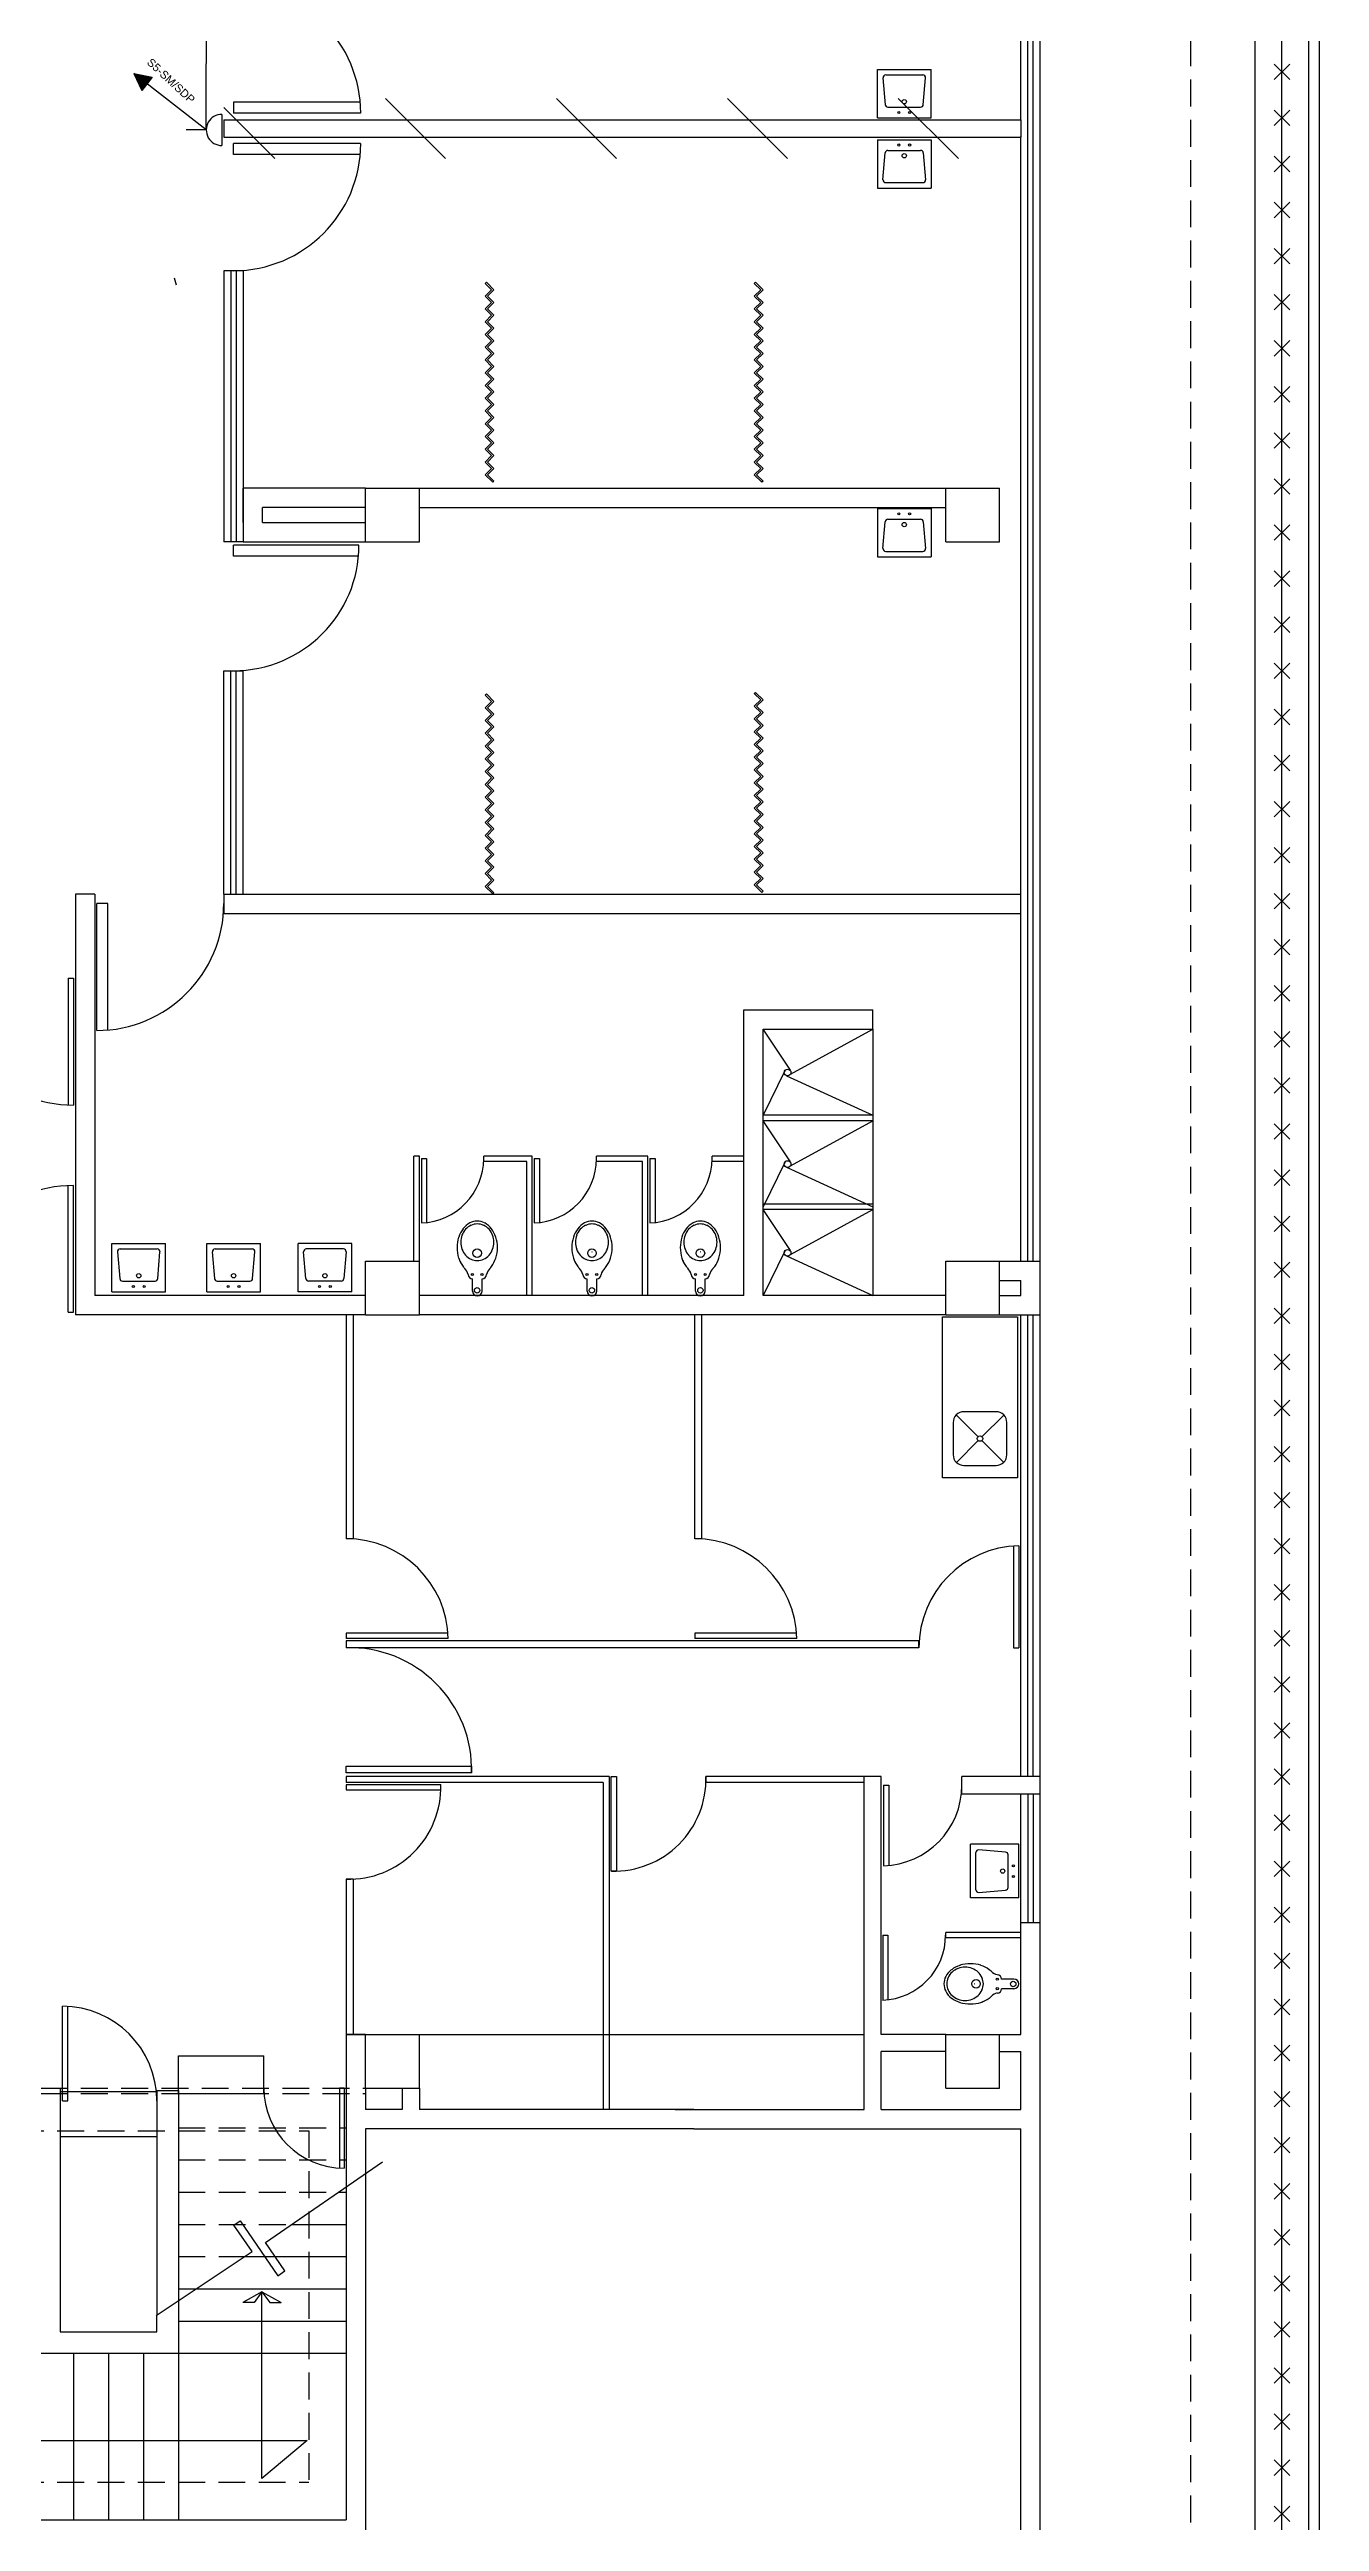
# Model space of a CAD drawing. Extents: x 0 to 130, y 0 to 88.
# Drawn here: x 89.37 to 101.2, y 12.21 to 35.23 of the extents above; entities that cross this region are included whole.
import ezdxf

# ---------------------------------------------------------------- set-up
doc = ezdxf.new("R2010")
doc.units = 0
doc.header["$MEASUREMENT"] = 0
doc.linetypes.add('HIDDEN', pattern=[0.375, 0.25, -0.125])
doc.layers.get('0').update_dxf_attribs({"color": 2, "linetype": 'CONTINUOUS'})
for name, color, linetype in [('AHURADO', 15, 'CONTINUOUS'), ('COL', 6, 'CONTINUOUS'), ('DOOR', 2, 'CONTINUOUS'), ('DOORS', 7, 'CONTINUOUS'), ('MUEBLES', 1, 'CONTINUOUS'), ('PROY', 1, 'HIDDEN'), ('PUER', 2, 'CONTINUOUS'), ('PUERTAS', 2, 'CONTINUOUS'), ('SANITARIOS', 1, 'CONTINUOUS'), ('sockets', 2, 'CONTINUOUS'), ('VOLADO', 15, 'HIDDEN'), ('WALLS', 5, 'CONTINUOUS'), ('wiring design', 2, 'CONTINUOUS')]:
    doc.layers.add(name, color=color, linetype=linetype)
doc.styles.add('CITB', font='arial.ttf')

msp = doc.modelspace()

# ---------------------------------------------------------------- hatches: boundary and pattern name
at = {"layer": 'wiring design'}
h = msp.add_hatch(color=2, dxfattribs=at)
h.dxf.hatch_style = 1
h.paths.add_polyline_path([(90.282, 34.913), (90.329, 34.974), (90.157, 35.01)])
h.paths.add_polyline_path([(90.282, 34.913), (90.157, 35.01), (90.234, 34.852)])

# ---------------------------------------------------------------- linework, layer by layer
at = {"color": 253}
for p, q in [((92.062, 15.278), (92.136, 15.278)), ((91.626, 14.978), (92.136, 14.978)), ((91.19, 14.678), (92.136, 14.678)), ((90.754, 14.378), (92.136, 14.378)), ((91.351, 14.35), (91.172, 14.251)), ((91.351, 14.35), (91.277, 14.251)), ((91.351, 14.35), (91.529, 14.251)), ((91.351, 12.613), (91.351, 14.35)), ((91.351, 14.35), (91.424, 14.251)), ((90.573, 14.078), (92.136, 14.078)), ((91.277, 14.251), (91.172, 14.251)), ((91.424, 14.251), (91.529, 14.251)), ((89.598, 13.778), (89.598, 12.228)), ((89.598, 13.778), (89.598, 12.228)), ((89.923, 13.778), (89.923, 12.228)), ((89.923, 13.778), (89.923, 12.228)), ((90.248, 13.778), (90.248, 12.228)), ((90.248, 13.778), (90.248, 12.228)), ((90.573, 13.778), (92.136, 13.778)), ((90.573, 13.778), (90.573, 12.228)), ((90.573, 13.778), (90.573, 12.228)), ((87.745, 12.964), (91.772, 12.964)), ((91.772, 12.964), (91.351, 12.613))]:
    msp.add_line(p, q, dxfattribs=at)
at = {"layer": 'AHURADO', "color": 253}
for p, q in [((93.061, 34.218), (92.501, 34.778)), ((94.652, 34.218), (94.092, 34.778)), ((96.243, 34.218), (95.683, 34.778)), ((97.834, 34.218), (97.274, 34.778)), ((91.47, 34.218), (90.996, 34.693))]:
    msp.add_line(p, q, dxfattribs=at)
at = {"layer": 'COL', "color": 253}
for p, q in [((92.316, 31.148), (92.816, 31.148)), ((92.316, 30.648), (92.316, 31.148)), ((92.816, 30.648), (92.816, 31.148)), ((97.716, 31.148), (98.216, 31.148)), ((97.716, 30.648), (97.716, 31.148)), ((98.216, 30.648), (98.216, 31.148)), ((92.316, 30.648), (92.816, 30.648)), ((97.716, 30.648), (98.216, 30.648)), ((92.316, 23.948), (92.816, 23.948)), ((92.316, 23.448), (92.316, 23.948)), ((92.816, 23.448), (92.816, 23.948)), ((97.716, 23.448), (97.716, 23.948)), ((97.716, 23.948), (98.216, 23.948)), ((98.216, 23.448), (98.216, 23.948)), ((92.316, 23.448), (92.816, 23.448)), ((97.716, 23.448), (98.216, 23.448)), ((92.316, 16.748), (92.816, 16.748)), ((92.316, 16.248), (92.316, 16.748)), ((92.816, 16.248), (92.816, 16.748)), ((97.716, 16.748), (98.216, 16.748)), ((97.716, 16.248), (97.716, 16.748)), ((98.216, 16.248), (98.216, 16.748)), ((92.316, 16.248), (92.816, 16.248)), ((97.716, 16.248), (98.216, 16.248))]:
    msp.add_line(p, q, dxfattribs=at)
at = {"layer": 'DOOR', "color": 253}
for p, q in [((101.196, 6.874), (101.196, 80.527)), ((98.481, 23.948), (98.481, 69.648)), ((98.531, 23.948), (98.531, 69.648)), ((98.596, 23.948), (98.596, 69.648)), ((98.416, 34.573), (98.416, 41.623)), ((98.416, 23.948), (98.416, 34.423)), ((90.996, 33.173), (90.996, 30.648)), ((91.176, 33.173), (90.996, 33.173)), ((91.061, 33.173), (91.061, 30.648)), ((91.111, 33.173), (91.111, 30.648)), ((91.176, 33.173), (91.176, 30.648)), ((93.429, 33.055), (93.44, 33.065)), ((93.488, 32.995), (93.429, 33.055)), ((93.488, 32.995), (93.429, 32.936)), ((93.488, 32.876), (93.429, 32.936)), ((93.51, 32.995), (93.44, 33.065)), ((93.51, 32.995), (93.45, 32.936)), ((93.51, 32.876), (93.45, 32.936)), ((95.934, 33.055), (95.945, 33.065)), ((95.994, 32.995), (95.934, 33.055)), ((95.994, 32.995), (95.934, 32.936)), ((95.994, 32.876), (95.934, 32.936)), ((96.015, 32.995), (95.945, 33.065)), ((96.015, 32.995), (95.956, 32.936)), ((96.015, 32.876), (95.956, 32.936)), ((93.488, 32.876), (93.429, 32.817)), ((93.488, 32.758), (93.429, 32.817)), ((93.488, 32.758), (93.429, 32.698)), ((93.488, 32.639), (93.429, 32.698)), ((93.51, 32.876), (93.45, 32.817)), ((93.51, 32.758), (93.45, 32.817)), ((93.51, 32.758), (93.45, 32.698)), ((93.51, 32.639), (93.45, 32.698)), ((95.994, 32.876), (95.934, 32.817)), ((95.994, 32.758), (95.934, 32.817)), ((95.994, 32.758), (95.934, 32.698)), ((95.994, 32.639), (95.934, 32.698)), ((96.015, 32.876), (95.956, 32.817)), ((96.015, 32.758), (95.956, 32.817)), ((96.015, 32.758), (95.956, 32.698)), ((96.015, 32.639), (95.956, 32.698)), ((93.488, 32.639), (93.429, 32.579)), ((93.488, 32.52), (93.429, 32.579)), ((93.488, 32.52), (93.429, 32.461)), ((93.51, 32.639), (93.45, 32.579)), ((93.51, 32.52), (93.45, 32.579)), ((93.51, 32.52), (93.45, 32.461)), ((95.994, 32.639), (95.934, 32.579)), ((95.994, 32.52), (95.934, 32.579)), ((95.994, 32.52), (95.934, 32.461)), ((96.015, 32.639), (95.956, 32.579)), ((96.015, 32.52), (95.956, 32.579)), ((96.015, 32.52), (95.956, 32.461)), ((93.488, 32.401), (93.429, 32.461)), ((93.488, 32.401), (93.429, 32.342)), ((93.488, 32.282), (93.429, 32.342)), ((93.488, 32.282), (93.429, 32.223)), ((93.51, 32.401), (93.45, 32.461)), ((93.51, 32.401), (93.45, 32.342)), ((93.51, 32.282), (93.45, 32.342)), ((93.51, 32.282), (93.45, 32.223)), ((95.994, 32.401), (95.934, 32.461)), ((95.994, 32.401), (95.934, 32.342)), ((95.994, 32.282), (95.934, 32.342)), ((95.994, 32.282), (95.934, 32.223)), ((96.015, 32.401), (95.956, 32.461)), ((96.015, 32.401), (95.956, 32.342)), ((96.015, 32.282), (95.956, 32.342)), ((96.015, 32.282), (95.956, 32.223)), ((93.488, 32.164), (93.429, 32.223)), ((93.488, 32.164), (93.429, 32.104)), ((93.488, 32.045), (93.429, 32.104)), ((93.488, 32.045), (93.429, 31.985)), ((93.51, 32.164), (93.45, 32.223)), ((93.51, 32.164), (93.45, 32.104)), ((93.51, 32.045), (93.45, 32.104)), ((93.51, 32.045), (93.45, 31.985)), ((95.994, 32.164), (95.934, 32.223)), ((95.994, 32.164), (95.934, 32.104)), ((95.994, 32.045), (95.934, 32.104)), ((95.994, 32.045), (95.934, 31.985)), ((96.015, 32.164), (95.956, 32.223)), ((96.015, 32.164), (95.956, 32.104)), ((96.015, 32.045), (95.956, 32.104)), ((96.015, 32.045), (95.956, 31.985)), ((93.488, 31.926), (93.429, 31.985)), ((93.488, 31.926), (93.429, 31.867)), ((93.488, 31.807), (93.429, 31.867)), ((93.488, 31.807), (93.429, 31.748)), ((93.51, 31.926), (93.45, 31.985)), ((93.51, 31.926), (93.45, 31.867)), ((93.51, 31.807), (93.45, 31.867)), ((93.51, 31.807), (93.45, 31.748)), ((95.994, 31.926), (95.934, 31.985)), ((95.994, 31.926), (95.934, 31.867)), ((95.994, 31.807), (95.934, 31.867)), ((95.994, 31.807), (95.934, 31.748)), ((96.015, 31.926), (95.956, 31.985)), ((96.015, 31.926), (95.956, 31.867)), ((96.015, 31.807), (95.956, 31.867)), ((96.015, 31.807), (95.956, 31.748)), ((93.488, 31.688), (93.429, 31.748)), ((93.488, 31.688), (93.429, 31.629)), ((93.488, 31.57), (93.429, 31.629)), ((93.488, 31.57), (93.429, 31.51)), ((93.51, 31.688), (93.45, 31.748)), ((93.51, 31.688), (93.45, 31.629)), ((93.51, 31.57), (93.45, 31.629)), ((93.51, 31.57), (93.45, 31.51)), ((95.994, 31.688), (95.934, 31.748)), ((95.994, 31.688), (95.934, 31.629)), ((95.994, 31.57), (95.934, 31.629)), ((95.994, 31.57), (95.934, 31.51)), ((96.015, 31.688), (95.956, 31.748)), ((96.015, 31.688), (95.956, 31.629)), ((96.015, 31.57), (95.956, 31.629)), ((96.015, 31.57), (95.956, 31.51)), ((93.488, 31.451), (93.429, 31.51)), ((93.488, 31.451), (93.429, 31.391)), ((93.488, 31.332), (93.429, 31.391)), ((93.488, 31.332), (93.429, 31.273)), ((93.51, 31.451), (93.45, 31.51)), ((93.51, 31.451), (93.45, 31.391)), ((93.51, 31.332), (93.45, 31.391)), ((93.51, 31.332), (93.45, 31.273)), ((95.994, 31.451), (95.934, 31.51)), ((95.994, 31.451), (95.934, 31.391)), ((95.994, 31.332), (95.934, 31.391)), ((95.994, 31.332), (95.934, 31.273)), ((96.015, 31.451), (95.956, 31.51)), ((96.015, 31.451), (95.956, 31.391)), ((96.015, 31.332), (95.956, 31.391)), ((96.015, 31.332), (95.956, 31.273)), ((93.499, 31.203), (93.429, 31.273)), ((93.51, 31.213), (93.45, 31.273)), ((93.51, 31.213), (93.499, 31.203)), ((96.004, 31.203), (95.934, 31.273)), ((96.015, 31.213), (95.956, 31.273)), ((96.015, 31.213), (96.004, 31.203)), ((91.176, 30.648), (90.996, 30.648)), ((90.996, 29.448), (91.176, 29.448)), ((90.996, 27.368), (90.996, 29.448)), ((91.061, 27.368), (91.061, 29.448)), ((91.111, 27.368), (91.111, 29.448)), ((91.176, 27.368), (91.176, 29.448)), ((95.934, 29.235), (95.945, 29.246)), ((96.015, 29.176), (95.945, 29.246)), ((93.429, 29.221), (93.44, 29.232)), ((93.488, 29.162), (93.429, 29.221)), ((93.488, 29.162), (93.429, 29.102)), ((93.488, 29.043), (93.429, 29.102)), ((93.488, 29.043), (93.429, 28.983)), ((93.51, 29.162), (93.44, 29.232)), ((93.51, 29.162), (93.45, 29.102)), ((93.51, 29.043), (93.45, 29.102)), ((93.51, 29.043), (93.45, 28.983)), ((95.994, 29.176), (95.934, 29.235)), ((95.994, 29.176), (95.934, 29.117)), ((95.994, 29.057), (95.934, 29.117)), ((95.994, 29.057), (95.934, 28.998)), ((96.015, 29.176), (95.956, 29.117)), ((96.015, 29.057), (95.956, 29.117)), ((96.015, 29.057), (95.956, 28.998)), ((93.488, 28.924), (93.429, 28.983)), ((93.488, 28.924), (93.429, 28.865)), ((93.488, 28.805), (93.429, 28.865)), ((93.488, 28.805), (93.429, 28.746)), ((93.51, 28.924), (93.45, 28.983)), ((93.51, 28.924), (93.45, 28.865)), ((93.51, 28.805), (93.45, 28.865)), ((93.51, 28.805), (93.45, 28.746)), ((95.994, 28.938), (95.934, 28.998)), ((95.994, 28.938), (95.934, 28.879)), ((95.994, 28.82), (95.934, 28.879)), ((95.994, 28.82), (95.934, 28.76)), ((96.015, 28.938), (95.956, 28.998)), ((96.015, 28.938), (95.956, 28.879)), ((96.015, 28.82), (95.956, 28.879)), ((96.015, 28.82), (95.956, 28.76)), ((93.488, 28.686), (93.429, 28.746)), ((93.488, 28.686), (93.429, 28.627)), ((93.488, 28.568), (93.429, 28.627)), ((93.488, 28.568), (93.429, 28.508)), ((93.51, 28.686), (93.45, 28.746)), ((93.51, 28.686), (93.45, 28.627)), ((93.51, 28.568), (93.45, 28.627)), ((93.51, 28.568), (93.45, 28.508)), ((95.994, 28.701), (95.934, 28.76)), ((95.994, 28.701), (95.934, 28.641)), ((95.994, 28.582), (95.934, 28.641)), ((95.994, 28.582), (95.934, 28.523)), ((96.015, 28.701), (95.956, 28.76)), ((96.015, 28.701), (95.956, 28.641)), ((96.015, 28.582), (95.956, 28.641)), ((96.015, 28.582), (95.956, 28.523)), ((93.488, 28.449), (93.429, 28.508)), ((93.488, 28.449), (93.429, 28.389)), ((93.488, 28.33), (93.429, 28.389)), ((93.488, 28.33), (93.429, 28.271)), ((93.51, 28.449), (93.45, 28.508)), ((93.51, 28.449), (93.45, 28.389)), ((93.51, 28.33), (93.45, 28.389)), ((93.51, 28.33), (93.45, 28.271)), ((95.994, 28.463), (95.934, 28.523)), ((95.994, 28.463), (95.934, 28.404)), ((95.994, 28.344), (95.934, 28.404)), ((95.994, 28.344), (95.934, 28.285)), ((96.015, 28.463), (95.956, 28.523)), ((96.015, 28.463), (95.956, 28.404)), ((96.015, 28.344), (95.956, 28.404)), ((96.015, 28.344), (95.956, 28.285)), ((93.488, 28.211), (93.429, 28.271)), ((93.488, 28.211), (93.429, 28.152)), ((93.488, 28.092), (93.429, 28.152)), ((93.488, 28.092), (93.429, 28.033)), ((93.51, 28.211), (93.45, 28.271)), ((93.51, 28.211), (93.45, 28.152)), ((93.51, 28.092), (93.45, 28.152)), ((93.51, 28.092), (93.45, 28.033)), ((95.994, 28.226), (95.934, 28.285)), ((95.994, 28.226), (95.934, 28.166)), ((95.994, 28.107), (95.934, 28.166)), ((95.994, 28.107), (95.934, 28.047)), ((96.015, 28.226), (95.956, 28.285)), ((96.015, 28.226), (95.956, 28.166)), ((96.015, 28.107), (95.956, 28.166)), ((96.015, 28.107), (95.956, 28.047)), ((93.488, 27.974), (93.429, 28.033)), ((93.488, 27.974), (93.429, 27.914)), ((93.488, 27.855), (93.429, 27.914)), ((93.51, 27.974), (93.45, 28.033)), ((93.51, 27.974), (93.45, 27.914)), ((93.51, 27.855), (93.45, 27.914)), ((95.994, 27.988), (95.934, 28.047)), ((95.994, 27.988), (95.934, 27.929)), ((95.994, 27.869), (95.934, 27.929)), ((95.994, 27.869), (95.934, 27.81)), ((96.015, 27.988), (95.956, 28.047)), ((96.015, 27.988), (95.956, 27.929)), ((96.015, 27.869), (95.956, 27.929)), ((96.015, 27.869), (95.956, 27.81)), ((93.488, 27.855), (93.429, 27.795)), ((93.488, 27.736), (93.429, 27.795)), ((93.488, 27.736), (93.429, 27.677)), ((93.488, 27.617), (93.429, 27.677)), ((93.51, 27.855), (93.45, 27.795)), ((93.51, 27.736), (93.45, 27.795)), ((93.51, 27.736), (93.45, 27.677)), ((93.51, 27.617), (93.45, 27.677)), ((95.994, 27.75), (95.934, 27.81)), ((95.994, 27.75), (95.934, 27.691)), ((95.994, 27.632), (95.934, 27.691)), ((95.994, 27.632), (95.934, 27.572)), ((96.015, 27.75), (95.956, 27.81)), ((96.015, 27.75), (95.956, 27.691)), ((96.015, 27.632), (95.956, 27.691)), ((96.015, 27.632), (95.956, 27.572)), ((93.488, 27.617), (93.429, 27.558)), ((93.488, 27.498), (93.429, 27.558)), ((93.488, 27.498), (93.429, 27.439)), ((93.499, 27.369), (93.429, 27.439)), ((93.51, 27.617), (93.45, 27.558)), ((93.51, 27.498), (93.45, 27.558)), ((93.51, 27.498), (93.45, 27.439)), ((93.51, 27.38), (93.45, 27.439)), ((95.994, 27.513), (95.934, 27.572)), ((95.994, 27.513), (95.934, 27.453)), ((96.004, 27.383), (95.934, 27.453)), ((96.015, 27.513), (95.956, 27.572)), ((96.015, 27.513), (95.956, 27.453)), ((96.015, 27.394), (95.956, 27.453)), ((93.51, 27.38), (93.499, 27.369)), ((96.015, 27.394), (96.004, 27.383)), ((89.546, 26.583), (89.546, 25.405)), ((89.546, 26.583), (89.596, 26.583)), ((89.596, 26.583), (89.596, 25.403)), ((92.766, 23.948), (92.766, 24.928)), ((92.816, 24.928), (92.766, 24.928)), ((92.816, 23.948), (92.816, 24.928)), ((92.836, 24.904), (92.836, 24.305)), ((92.836, 24.904), (92.884, 24.904)), ((92.884, 24.904), (92.884, 24.309)), ((93.416, 24.878), (93.416, 24.928)), ((93.866, 24.928), (93.416, 24.928)), ((93.816, 24.878), (93.416, 24.878)), ((93.816, 23.628), (93.816, 24.878)), ((93.866, 23.628), (93.866, 24.928)), ((93.886, 24.904), (93.886, 24.305)), ((93.886, 24.904), (93.934, 24.904)), ((93.934, 24.904), (93.934, 24.309)), ((94.466, 24.878), (94.466, 24.928)), ((94.942, 24.928), (94.466, 24.928)), ((94.892, 24.878), (94.466, 24.878)), ((94.892, 23.628), (94.892, 24.878)), ((94.942, 23.628), (94.942, 24.928)), ((94.962, 24.904), (94.962, 24.305)), ((94.962, 24.904), (95.01, 24.904)), ((95.01, 24.904), (95.01, 24.309)), ((95.836, 24.928), (95.542, 24.928)), ((95.542, 24.878), (95.542, 24.928)), ((95.836, 24.878), (95.542, 24.878)), ((89.546, 23.473), (89.546, 24.652)), ((89.596, 23.473), (89.596, 24.653)), ((89.546, 23.473), (89.596, 23.473)), ((92.136, 23.448), (92.136, 21.363)), ((92.201, 23.448), (92.201, 21.363)), ((95.381, 21.363), (95.381, 23.448)), ((95.446, 21.363), (95.446, 23.448)), ((98.416, 19.148), (98.416, 23.448)), ((98.481, 19.148), (98.481, 23.448)), ((98.531, 19.148), (98.531, 23.448)), ((98.596, 19.148), (98.596, 23.448)), ((92.201, 21.363), (92.136, 21.363)), ((95.446, 21.363), (95.381, 21.363)), ((98.346, 21.296), (98.346, 20.348)), ((98.396, 21.298), (98.396, 20.348)), ((93.083, 20.483), (92.136, 20.483)), ((92.136, 20.483), (92.136, 20.433)), ((93.085, 20.433), (92.136, 20.433)), ((92.136, 20.413), (92.136, 20.348)), ((97.466, 20.413), (92.136, 20.413)), ((97.466, 20.348), (92.136, 20.348)), ((96.328, 20.483), (95.381, 20.483)), ((95.381, 20.483), (95.381, 20.433)), ((96.33, 20.433), (95.381, 20.433)), ((97.466, 20.348), (97.466, 20.413)), ((98.346, 20.348), (98.396, 20.348)), ((94.583, 19.148), (92.136, 19.148)), ((92.136, 19.148), (92.136, 19.093)), ((94.583, 19.148), (94.583, 16.048)), ((96.956, 19.148), (95.483, 19.148)), ((95.483, 19.148), (95.483, 19.093)), ((94.528, 19.093), (92.136, 19.093)), ((94.528, 19.093), (94.528, 16.048)), ((96.956, 19.093), (95.483, 19.093)), ((97.136, 19.068), (97.136, 18.319)), ((97.136, 19.068), (97.186, 19.068)), ((97.186, 19.068), (97.186, 18.322)), ((98.416, 17.788), (98.416, 18.988)), ((98.481, 18.988), (98.481, 17.788)), ((98.531, 18.988), (98.531, 17.788)), ((98.596, 17.788), (98.596, 18.988)), ((92.136, 18.193), (92.136, 16.748)), ((92.201, 18.193), (92.136, 18.193)), ((92.201, 18.193), (92.201, 16.748)), ((97.129, 17.673), (97.129, 17.068)), ((97.129, 17.673), (97.178, 17.673)), ((97.178, 17.673), (97.178, 17.071)), ((97.716, 17.648), (97.716, 17.698)), ((98.416, 17.698), (97.716, 17.698)), ((98.416, 17.648), (97.716, 17.648)), ((90.573, 16.198), (90.573, 16.548)), ((90.573, 16.548), (91.369, 16.548)), ((91.369, 16.198), (91.369, 16.548)), ((90.373, 16.212), (89.473, 16.212)), ((90.573, 16.198), (91.369, 16.198)), ((89.473, 15.798), (90.373, 15.798))]:
    msp.add_line(p, q, dxfattribs=at)
for centre, radius, start, end in [((89.596, 26.583), 1.18, 180, 270), ((92.816, 24.904), 0.599, 271.8486, 360), ((93.866, 24.904), 0.599, 271.8486, 360), ((94.942, 24.904), 0.599, 271.8486, 360), ((89.596, 23.473), 1.18, 90, 180), ((92.136, 20.413), 0.95, 1.2063, 90), ((95.381, 20.413), 0.95, 1.2063, 90), ((98.416, 20.348), 0.95, 91.2063, 180), ((97.116, 19.068), 0.75, 271.5281, 0), ((97.109, 17.673), 0.606, 271.8486, 360)]:
    msp.add_arc(centre, radius, start, end, dxfattribs=at)
at = {"layer": 'DOORS', "color": 253}
for p, q in [((100.596, 6.859), (100.596, 80.286)), ((100.846, 7.134), (100.846, 80.303)), ((101.096, 6.859), (101.096, 80.32)), ((100.773, 35.097), (100.918, 34.953)), ((100.773, 34.953), (100.918, 35.097)), ((100.773, 34.668), (100.918, 34.524)), ((100.773, 34.524), (100.918, 34.668)), ((100.773, 34.239), (100.918, 34.095)), ((100.773, 34.095), (100.918, 34.239)), ((100.773, 33.81), (100.918, 33.666)), ((100.773, 33.666), (100.918, 33.81)), ((100.773, 33.381), (100.918, 33.236)), ((100.773, 33.236), (100.918, 33.381)), ((100.773, 32.951), (100.918, 32.807)), ((100.773, 32.807), (100.918, 32.951)), ((100.773, 32.522), (100.918, 32.378)), ((100.773, 32.378), (100.918, 32.522)), ((100.773, 32.093), (100.918, 31.949)), ((100.773, 31.949), (100.918, 32.093)), ((100.773, 31.664), (100.918, 31.52)), ((100.773, 31.52), (100.918, 31.664)), ((100.773, 31.235), (100.918, 31.091)), ((100.773, 31.091), (100.918, 31.235)), ((100.773, 30.806), (100.918, 30.662)), ((100.773, 30.662), (100.918, 30.806)), ((100.773, 30.377), (100.918, 30.233)), ((100.773, 30.233), (100.918, 30.377)), ((100.773, 29.948), (100.918, 29.804)), ((100.773, 29.804), (100.918, 29.948)), ((100.773, 29.519), (100.918, 29.375)), ((100.773, 29.375), (100.918, 29.519)), ((100.773, 29.09), (100.918, 28.945)), ((100.773, 28.945), (100.918, 29.09)), ((100.773, 28.66), (100.918, 28.516)), ((100.773, 28.516), (100.918, 28.66)), ((100.773, 28.231), (100.918, 28.087)), ((100.773, 28.087), (100.918, 28.231)), ((100.773, 27.802), (100.918, 27.658)), ((100.773, 27.658), (100.918, 27.802)), ((100.773, 27.373), (100.918, 27.229)), ((100.773, 27.229), (100.918, 27.373)), ((100.773, 26.944), (100.918, 26.8)), ((100.773, 26.8), (100.918, 26.944)), ((100.773, 26.515), (100.918, 26.371)), ((100.773, 26.371), (100.918, 26.515)), ((100.773, 26.086), (100.918, 25.942)), ((100.773, 25.942), (100.918, 26.086)), ((100.773, 25.657), (100.918, 25.513)), ((100.773, 25.513), (100.918, 25.657)), ((100.773, 25.228), (100.918, 25.084)), ((100.773, 25.084), (100.918, 25.228)), ((100.773, 24.799), (100.918, 24.654)), ((100.773, 24.654), (100.918, 24.799)), ((100.773, 24.369), (100.918, 24.225)), ((100.773, 24.225), (100.918, 24.369)), ((100.773, 23.94), (100.918, 23.796)), ((100.773, 23.796), (100.918, 23.94)), ((100.773, 23.511), (100.918, 23.367)), ((100.773, 23.367), (100.918, 23.511)), ((100.773, 23.082), (100.918, 22.938)), ((100.773, 22.938), (100.918, 23.082)), ((100.773, 22.653), (100.918, 22.509)), ((100.773, 22.509), (100.918, 22.653)), ((100.773, 22.224), (100.918, 22.08)), ((100.773, 22.08), (100.918, 22.224)), ((100.773, 21.795), (100.918, 21.651)), ((100.773, 21.651), (100.918, 21.795)), ((100.773, 21.366), (100.918, 21.222)), ((100.773, 21.222), (100.918, 21.366)), ((100.773, 20.937), (100.918, 20.793)), ((100.773, 20.793), (100.918, 20.937)), ((100.773, 20.508), (100.918, 20.363)), ((100.773, 20.363), (100.918, 20.508)), ((100.773, 20.078), (100.918, 19.934)), ((100.773, 19.934), (100.918, 20.078)), ((100.773, 19.649), (100.918, 19.505)), ((100.773, 19.505), (100.918, 19.649)), ((100.773, 19.22), (100.918, 19.076)), ((100.773, 19.076), (100.918, 19.22)), ((100.773, 18.791), (100.918, 18.647)), ((100.773, 18.647), (100.918, 18.791)), ((100.773, 18.362), (100.918, 18.218)), ((100.773, 18.218), (100.918, 18.362)), ((100.773, 17.933), (100.918, 17.789)), ((100.773, 17.789), (100.918, 17.933)), ((100.773, 17.504), (100.918, 17.36)), ((100.773, 17.36), (100.918, 17.504)), ((100.773, 17.075), (100.918, 16.931)), ((100.773, 16.931), (100.918, 17.075)), ((100.773, 16.646), (100.918, 16.502)), ((100.773, 16.502), (100.918, 16.646)), ((100.773, 16.217), (100.918, 16.072)), ((100.773, 16.072), (100.918, 16.217)), ((100.773, 15.787), (100.918, 15.643)), ((100.773, 15.643), (100.918, 15.787)), ((100.773, 15.358), (100.918, 15.214)), ((100.773, 15.214), (100.918, 15.358)), ((100.773, 14.929), (100.918, 14.785)), ((100.773, 14.785), (100.918, 14.929)), ((100.773, 14.5), (100.918, 14.356)), ((100.773, 14.356), (100.918, 14.5)), ((100.773, 14.071), (100.918, 13.927)), ((100.773, 13.927), (100.918, 14.071)), ((100.773, 13.642), (100.918, 13.498)), ((100.773, 13.498), (100.918, 13.642)), ((100.773, 13.213), (100.918, 13.069)), ((100.773, 13.069), (100.918, 13.213)), ((100.773, 12.784), (100.918, 12.64)), ((100.773, 12.64), (100.918, 12.784)), ((100.773, 12.211), (100.918, 12.355)), ((100.773, 12.355), (100.918, 12.211))]:
    msp.add_line(p, q, dxfattribs=at)
at = {"layer": 'MUEBLES', "color": 253}
for p, q in [((89.493, 16.129), (89.493, 17.009)), ((89.543, 16.129), (89.543, 17.009)), ((89.493, 16.129), (89.543, 16.129)), ((89.493, 16.129), (89.543, 16.129)), ((92.074, 16.248), (92.074, 15.502)), ((92.116, 16.248), (92.074, 16.248)), ((92.116, 16.248), (92.074, 16.248)), ((92.116, 16.248), (92.116, 15.502))]:
    msp.add_line(p, q, dxfattribs=at)
for centre, radius, start, end in [((89.493, 16.129), 0.88, 0, 90), ((92.116, 16.248), 0.747, 180, 270)]:
    msp.add_arc(centre, radius, start, end, dxfattribs=at)
at = {"layer": 'PROY', "color": 253, "linetype": 'HIDDEN'}
for p, q in [((87.416, 16.248), (92.316, 16.248)), ((87.416, 16.198), (92.316, 16.198)), ((87.946, 15.848), (91.786, 15.848)), ((90.573, 15.878), (92.136, 15.878)), ((91.786, 15.848), (91.786, 12.578)), ((90.573, 15.578), (92.136, 15.578)), ((90.573, 15.278), (92.062, 15.278)), ((90.573, 14.978), (91.626, 14.978)), ((90.573, 14.678), (91.19, 14.678)), ((90.573, 14.378), (90.754, 14.378)), ((87.946, 12.578), (91.786, 12.578))]:
    msp.add_line(p, q, dxfattribs=at)
at = {"layer": 'PUER', "color": 253}
for p, q in [((92.265, 34.742), (91.086, 34.742)), ((91.086, 34.742), (91.086, 34.64)), ((92.269, 34.64), (91.086, 34.64)), ((92.269, 34.357), (91.086, 34.357)), ((91.086, 34.255), (91.086, 34.357)), ((92.265, 34.255), (91.086, 34.255)), ((92.253, 30.616), (91.086, 30.616)), ((91.086, 30.515), (91.086, 30.616)), ((92.249, 30.515), (91.086, 30.515)), ((89.813, 26.097), (89.813, 27.28)), ((89.915, 27.28), (89.813, 27.28)), ((89.915, 26.101), (89.915, 27.28))]:
    msp.add_line(p, q, dxfattribs=at)
for centre, radius, start, end in [((91.086, 34.64), 1.184, 0, 90), ((91.086, 34.357), 1.184, 270, 360), ((91.086, 30.616), 1.168, 270, 360), ((89.813, 27.28), 1.183, 270, 0)]:
    msp.add_arc(centre, radius, start, end, dxfattribs=at)
at = {"layer": 'PUERTAS', "color": 253}
for p, q in [((92.136, 19.182), (92.136, 19.247)), ((92.136, 19.247), (93.302, 19.247)), ((93.302, 19.182), (92.136, 19.182)), ((93.302, 19.247), (93.302, 19.182)), ((94.603, 18.268), (94.603, 19.148)), ((94.603, 19.148), (94.652, 19.148)), ((94.652, 19.148), (94.652, 18.268)), ((93.016, 19.073), (92.136, 19.073)), ((92.136, 19.073), (92.136, 19.025)), ((92.136, 19.025), (93.016, 19.025)), ((93.016, 19.025), (93.016, 19.073)), ((94.652, 18.268), (94.603, 18.268))]:
    msp.add_line(p, q, dxfattribs=at)
for centre, radius, start, end in [((92.168, 19.214), 1.135, 358.3634, 91.6366), ((94.628, 19.124), 0.856, 268.3634, 1.6366), ((92.16, 19.049), 0.856, 268.3634, 1.6366)]:
    msp.add_arc(centre, radius, start, end, dxfattribs=at)
at = {"layer": 'SANITARIOS', "color": 253}
for p, q in [((97.08, 34.596), (97.08, 35.046)), ((97.08, 35.046), (97.58, 35.046)), ((97.157, 34.996), (97.503, 34.996)), ((97.58, 34.596), (97.58, 35.046)), ((97.132, 34.969), (97.153, 34.719)), ((97.507, 34.719), (97.528, 34.969)), ((97.08, 34.596), (97.58, 34.596)), ((97.178, 34.696), (97.482, 34.696)), ((97.08, 34.393), (97.58, 34.393)), ((97.08, 34.393), (97.08, 33.943)), ((97.58, 34.393), (97.58, 33.943)), ((97.132, 34.02), (97.153, 34.27)), ((97.178, 34.293), (97.482, 34.293)), ((97.507, 34.27), (97.528, 34.02)), ((97.08, 33.943), (97.58, 33.943)), ((97.157, 33.993), (97.503, 33.993)), ((97.08, 30.958), (97.58, 30.958)), ((97.08, 30.958), (97.08, 30.508)), ((97.178, 30.858), (97.482, 30.858)), ((97.58, 30.958), (97.58, 30.508)), ((97.132, 30.585), (97.153, 30.835)), ((97.507, 30.835), (97.528, 30.585)), ((97.08, 30.508), (97.58, 30.508)), ((97.157, 30.558), (97.503, 30.558)), ((89.954, 23.663), (89.954, 24.113)), ((89.954, 24.113), (90.454, 24.113)), ((90.006, 24.036), (90.027, 23.786)), ((90.031, 24.063), (90.377, 24.063)), ((90.381, 23.786), (90.401, 24.036)), ((90.454, 23.663), (90.454, 24.113)), ((90.837, 23.663), (90.837, 24.113)), ((90.837, 24.113), (91.337, 24.113)), ((90.889, 24.036), (90.91, 23.786)), ((90.914, 24.063), (91.26, 24.063)), ((91.264, 23.786), (91.285, 24.036)), ((91.337, 23.663), (91.337, 24.113)), ((92.187, 24.113), (91.687, 24.113)), ((91.687, 23.663), (91.687, 24.113)), ((91.76, 23.786), (91.739, 24.036)), ((92.109, 24.063), (91.764, 24.063)), ((92.134, 24.036), (92.113, 23.786)), ((92.187, 23.663), (92.187, 24.113)), ((90.052, 23.763), (90.356, 23.763)), ((90.935, 23.763), (91.239, 23.763)), ((92.089, 23.763), (91.785, 23.763)), ((93.31, 23.67), (93.31, 23.785)), ((93.4, 23.67), (93.4, 23.785)), ((94.378, 23.67), (94.378, 23.785)), ((94.468, 23.67), (94.468, 23.785)), ((95.387, 23.67), (95.387, 23.785)), ((95.477, 23.67), (95.477, 23.785)), ((89.954, 23.663), (90.454, 23.663)), ((90.837, 23.663), (91.337, 23.663)), ((92.187, 23.663), (91.687, 23.663)), ((97.685, 21.931), (97.685, 23.431)), ((97.685, 23.431), (98.385, 23.431)), ((98.385, 23.431), (98.385, 21.931)), ((97.785, 22.446), (97.785, 22.146)), ((97.815, 22.516), (98.018, 22.313)), ((98.185, 22.546), (97.885, 22.546)), ((98.053, 22.313), (98.256, 22.516)), ((98.285, 22.146), (98.285, 22.446)), ((97.815, 22.075), (98.018, 22.278)), ((98.053, 22.278), (98.256, 22.075)), ((98.385, 21.931), (97.685, 21.931)), ((97.885, 22.046), (98.185, 22.046)), ((97.946, 18.018), (97.946, 18.518)), ((98.396, 18.518), (97.946, 18.518)), ((97.996, 18.095), (97.996, 18.441)), ((98.273, 18.445), (98.023, 18.466)), ((98.296, 18.116), (98.296, 18.42)), ((98.396, 18.018), (98.396, 18.518)), ((98.396, 18.018), (97.946, 18.018)), ((98.023, 18.07), (98.273, 18.091)), ((98.351, 17.263), (98.236, 17.263)), ((98.351, 17.173), (98.236, 17.173)), ((92.136, 16.748), (96.956, 16.748)), ((91.383, 14.811), (92.472, 15.561)), ((91.09, 14.972), (91.147, 15.012)), ((91.259, 14.726), (91.09, 14.972)), ((91.147, 15.012), (91.499, 14.5)), ((91.565, 14.546), (91.383, 14.811)), ((90.367, 14.13), (91.259, 14.726)), ((91.499, 14.5), (91.565, 14.546))]:
    msp.add_line(p, q, dxfattribs=at)
at = {"layer": 'SANITARIOS', "color": 253, "linetype": 'ByBlock'}
for p, q in [((96.27, 25.726), (96.016, 26.108)), ((96.271, 25.69), (97.036, 26.108)), ((97.036, 26.108), (97.036, 23.628)), ((96.217, 25.72), (96.016, 25.307)), ((96.233, 25.676), (97.036, 25.307)), ((97.036, 25.307), (96.016, 25.307)), ((96.27, 24.875), (96.016, 25.257)), ((97.036, 25.257), (96.016, 25.257)), ((96.271, 24.838), (97.036, 25.257)), ((96.217, 24.869), (96.016, 24.455)), ((96.233, 24.824), (97.036, 24.455)), ((97.036, 24.48), (96.016, 24.48)), ((97.036, 24.43), (96.016, 24.43)), ((96.27, 24.048), (96.016, 24.43)), ((96.271, 24.012), (97.036, 24.43)), ((96.217, 24.042), (96.016, 23.628)), ((96.233, 23.997), (97.036, 23.628))]:
    msp.add_line(p, q, dxfattribs=at)
at = {"layer": 'SANITARIOS', "color": 253}
for centre, radius in [((97.33, 34.746), 0.02), ((97.28, 34.646), 0.01), ((97.38, 34.646), 0.01), ((97.28, 34.343), 0.01), ((97.38, 34.343), 0.01), ((97.33, 34.243), 0.02), ((97.28, 30.908), 0.01), ((97.38, 30.908), 0.01), ((97.33, 30.808), 0.02), ((93.355, 24.023), 0.04), ((93.355, 24.036), 0.000426), ((94.423, 24.023), 0.04), ((94.423, 24.036), 0.000426), ((95.432, 24.023), 0.04), ((95.432, 24.036), 0.000426), ((90.154, 23.713), 0.01), ((90.204, 23.813), 0.02), ((90.254, 23.713), 0.01), ((91.037, 23.713), 0.01), ((91.087, 23.813), 0.02), ((91.137, 23.713), 0.01), ((91.887, 23.713), 0.01), ((91.937, 23.813), 0.02), ((91.987, 23.713), 0.01), ((93.31, 23.825), 0.01), ((93.399, 23.825), 0.01), ((94.377, 23.825), 0.01), ((94.467, 23.825), 0.01), ((95.387, 23.825), 0.01), ((95.476, 23.825), 0.01), ((93.354, 23.677), 0.025), ((94.422, 23.677), 0.025), ((95.432, 23.677), 0.025), ((98.035, 22.296), 0.025), ((98.246, 18.268), 0.02), ((98.346, 18.318), 0.01), ((98.346, 18.218), 0.01), ((98.196, 17.262), 0.01), ((97.998, 17.218), 0.04), ((97.985, 17.218), 0.000426), ((98.196, 17.173), 0.01), ((98.344, 17.217), 0.025)]:
    msp.add_circle(centre, radius, dxfattribs=at)
at = {"layer": 'SANITARIOS', "color": 253, "linetype": 'ByBlock'}
for centre in [(96.244, 25.705), (96.244, 24.853), (96.244, 24.026)]:
    msp.add_circle(centre, 0.031, dxfattribs=at)
at = {"layer": 'SANITARIOS', "color": 253}
for centre, radius, start, end in [((97.157, 34.971), 0.025, 90, 184.7636), ((97.503, 34.971), 0.025, 355.2364, 90), ((97.178, 34.721), 0.025, 184.7636, 270), ((97.482, 34.721), 0.025, 270, 355.2364), ((97.178, 34.268), 0.025, 90, 175.2364), ((97.482, 34.268), 0.025, 4.7636, 90), ((97.157, 34.018), 0.025, 175.2364, 270), ((97.503, 34.018), 0.025, 270, 4.7636), ((97.178, 30.833), 0.025, 90, 175.2364), ((97.482, 30.833), 0.025, 4.7636, 90), ((97.157, 30.583), 0.025, 175.2364, 270), ((97.503, 30.583), 0.025, 270, 4.7636), ((93.425, 24.096), 0.254, 142.814, 162.5549), ((93.387, 24.125), 0.186, 159.3462, 180), ((93.372, 24.131), 0.17, 137.6968, 159.3462), ((93.382, 24.129), 0.201, 118.6338, 142.814), ((93.362, 24.14), 0.157, 114.4733, 137.6968), ((93.355, 24.178), 0.144, 90, 118.6338), ((93.355, 24.154), 0.141, 90, 114.4733), ((93.355, 24.178), 0.144, 61.3662, 90), ((93.355, 24.154), 0.141, 65.5267, 90), ((93.349, 24.14), 0.157, 42.3032, 65.5267), ((93.328, 24.129), 0.201, 37.186, 61.3662), ((93.339, 24.131), 0.17, 20.6538, 42.3032), ((93.285, 24.096), 0.254, 17.4451, 37.186), ((93.323, 24.125), 0.186, 360, 20.6538), ((94.493, 24.096), 0.254, 142.814, 162.5549), ((94.455, 24.125), 0.186, 159.3462, 180), ((94.439, 24.131), 0.17, 137.6968, 159.3462), ((94.45, 24.129), 0.201, 118.6338, 142.814), ((94.429, 24.14), 0.157, 114.4733, 137.6968), ((94.423, 24.178), 0.144, 90, 118.6338), ((94.423, 24.154), 0.141, 90, 114.4733), ((94.423, 24.178), 0.144, 61.3662, 90), ((94.423, 24.154), 0.141, 65.5267, 90), ((94.417, 24.14), 0.157, 42.3032, 65.5267), ((94.396, 24.129), 0.201, 37.186, 61.3662), ((94.407, 24.131), 0.17, 20.6538, 42.3032), ((94.353, 24.096), 0.254, 17.4451, 37.186), ((94.391, 24.125), 0.186, 360, 20.6538), ((95.502, 24.096), 0.254, 142.814, 162.5549), ((95.464, 24.125), 0.186, 159.3462, 180), ((95.449, 24.131), 0.17, 137.6968, 159.3462), ((95.46, 24.129), 0.201, 118.6338, 142.814), ((95.439, 24.14), 0.157, 114.4733, 137.6968), ((95.432, 24.178), 0.144, 90, 118.6338), ((95.432, 24.154), 0.141, 90, 114.4733), ((95.432, 24.178), 0.144, 61.3662, 90), ((95.432, 24.154), 0.141, 65.5267, 90), ((95.426, 24.14), 0.157, 42.3032, 65.5267), ((95.405, 24.129), 0.201, 37.186, 61.3662), ((95.416, 24.131), 0.17, 20.6538, 42.3032), ((95.363, 24.096), 0.254, 17.4451, 37.186), ((95.401, 24.125), 0.186, 360, 20.6538), ((90.031, 24.038), 0.025, 90, 184.7636), ((90.377, 24.038), 0.025, 355.2364, 90), ((90.914, 24.038), 0.025, 90, 184.7636), ((91.26, 24.038), 0.025, 355.2364, 90), ((91.764, 24.038), 0.025, 90, 184.7636), ((92.109, 24.038), 0.025, 355.2364, 90), ((93.492, 24.075), 0.325, 162.5549, 180), ((93.492, 24.075), 0.325, 180, 197.4451), ((93.492, 24.075), 0.325, 180, 197.4451), ((93.425, 24.054), 0.254, 197.4451, 217.186), ((93.425, 24.054), 0.254, 197.4451, 206.5266), ((93.387, 24.125), 0.186, 180, 200.6538), ((93.372, 24.119), 0.17, 200.6538, 222.3032), ((93.362, 24.11), 0.157, 222.3032, 245.5267), ((93.355, 24.096), 0.141, 245.5267, 270), ((93.355, 24.096), 0.141, 270, 294.4733), ((93.349, 24.11), 0.157, 294.4733, 317.6968), ((93.339, 24.119), 0.17, 317.6968, 339.3462), ((93.285, 24.054), 0.254, 322.814, 342.5549), ((93.323, 24.125), 0.186, 339.3462, 360), ((93.218, 24.075), 0.325, 360, 17.4451), ((93.218, 24.075), 0.325, 342.5549, 360), ((94.56, 24.075), 0.325, 162.5549, 180), ((94.56, 24.075), 0.325, 180, 197.4451), ((94.56, 24.075), 0.325, 180, 197.4451), ((94.493, 24.054), 0.254, 197.4451, 217.186), ((94.493, 24.054), 0.254, 197.4451, 206.5266), ((94.455, 24.125), 0.186, 180, 200.6538), ((94.439, 24.119), 0.17, 200.6538, 222.3032), ((94.429, 24.11), 0.157, 222.3032, 245.5267), ((94.423, 24.096), 0.141, 245.5267, 270), ((94.423, 24.096), 0.141, 270, 294.4733), ((94.417, 24.11), 0.157, 294.4733, 317.6968), ((94.407, 24.119), 0.17, 317.6968, 339.3462), ((94.353, 24.054), 0.254, 322.814, 342.5549), ((94.391, 24.125), 0.186, 339.3462, 360), ((94.286, 24.075), 0.325, 360, 17.4451), ((94.286, 24.075), 0.325, 342.5549, 360), ((95.57, 24.075), 0.325, 162.5549, 180), ((95.57, 24.075), 0.325, 180, 197.4451), ((95.57, 24.075), 0.325, 180, 197.4451), ((95.502, 24.054), 0.254, 197.4451, 217.186), ((95.502, 24.054), 0.254, 197.4451, 206.5266), ((95.464, 24.125), 0.186, 180, 200.6538), ((95.449, 24.119), 0.17, 200.6538, 222.3032), ((95.439, 24.11), 0.157, 222.3032, 245.5267), ((95.432, 24.096), 0.141, 245.5267, 270), ((95.432, 24.096), 0.141, 270, 294.4733), ((95.426, 24.11), 0.157, 294.4733, 317.6968), ((95.416, 24.119), 0.17, 317.6968, 339.3462), ((95.363, 24.054), 0.254, 322.814, 342.5549), ((95.401, 24.125), 0.186, 339.3462, 360), ((95.295, 24.075), 0.325, 360, 17.4451), ((95.295, 24.075), 0.325, 342.5549, 360), ((90.052, 23.788), 0.025, 184.7636, 270), ((90.356, 23.788), 0.025, 270, 355.2364), ((90.935, 23.788), 0.025, 184.7636, 270), ((91.239, 23.788), 0.025, 270, 355.2364), ((91.785, 23.788), 0.025, 184.7636, 270), ((92.089, 23.788), 0.025, 270, 355.2364), ((93.382, 24.021), 0.201, 217.186, 224.1677), ((93.148, 23.794), 0.126, 14.2644, 44.1356), ((93.382, 24.021), 0.201, 224.5755, 225.1431), ((93.31, 23.825), 0.04, 180, 270), ((93.31, 23.825), 0.04, 180, 270), ((93.4, 23.825), 0.04, 270, 0), ((93.563, 23.794), 0.126, 135.8644, 165.7356), ((93.328, 24.021), 0.201, 315.8644, 322.814), ((94.45, 24.021), 0.201, 217.186, 224.1677), ((94.216, 23.794), 0.126, 14.2644, 44.1356), ((94.45, 24.021), 0.201, 224.5755, 225.1431), ((94.378, 23.825), 0.04, 180, 270), ((94.378, 23.825), 0.04, 180, 270), ((94.468, 23.825), 0.04, 270, 0), ((94.63, 23.794), 0.126, 135.8644, 165.7356), ((94.396, 24.021), 0.201, 315.8644, 322.814), ((95.46, 24.021), 0.201, 217.186, 224.1677), ((95.225, 23.794), 0.126, 14.2644, 44.1356), ((95.46, 24.021), 0.201, 224.5755, 225.1431), ((95.387, 23.825), 0.04, 180, 270), ((95.387, 23.825), 0.04, 180, 270), ((95.477, 23.825), 0.04, 270, 0), ((95.64, 23.794), 0.126, 135.8644, 165.7356), ((95.405, 24.021), 0.201, 315.8644, 322.814), ((93.355, 23.67), 0.045, 180, 0), ((94.423, 23.67), 0.045, 180, 0), ((95.432, 23.67), 0.045, 180, 0), ((97.885, 22.446), 0.1, 90, 180), ((98.185, 22.446), 0.1, 360, 90), ((97.885, 22.146), 0.1, 180, 270), ((98.185, 22.146), 0.1, 270, 0), ((98.021, 18.441), 0.025, 85.2364, 180), ((98.271, 18.42), 0.025, 0, 85.2364), ((98.021, 18.095), 0.025, 180, 274.7636), ((98.271, 18.116), 0.025, 274.7636, 0), ((97.843, 17.218), 0.144, 151.3662, 180), ((97.892, 17.191), 0.201, 127.186, 151.3662), ((97.867, 17.218), 0.141, 155.5267, 180), ((97.881, 17.212), 0.157, 132.3032, 155.5267), ((97.925, 17.148), 0.254, 107.4451, 127.186), ((97.89, 17.202), 0.17, 110.6538, 132.3032), ((97.896, 17.187), 0.186, 90, 110.6538), ((97.946, 17.081), 0.325, 90, 107.4451), ((97.896, 17.187), 0.186, 69.3462, 90), ((97.946, 17.081), 0.325, 72.5549, 90), ((97.902, 17.202), 0.17, 47.6968, 69.3462), ((97.911, 17.212), 0.157, 24.4733, 47.6968), ((97.967, 17.148), 0.254, 52.814, 72.5549), ((97.925, 17.218), 0.141, 0, 24.4733), ((97.999, 17.191), 0.201, 45.8644, 52.814), ((98.227, 17.426), 0.126, 225.8644, 255.7356), ((98.196, 17.263), 0.04, 0, 90), ((97.843, 17.218), 0.144, 180, 208.6338), ((97.892, 17.245), 0.201, 208.6338, 232.814), ((97.867, 17.218), 0.141, 180, 204.4733), ((97.881, 17.225), 0.157, 204.4733, 227.6968), ((97.925, 17.288), 0.254, 232.814, 252.5549), ((97.89, 17.235), 0.17, 227.6968, 249.3462), ((97.896, 17.25), 0.186, 249.3462, 270), ((97.946, 17.356), 0.325, 252.5549, 270), ((97.896, 17.25), 0.186, 270, 290.6538), ((97.946, 17.356), 0.325, 270, 287.4451), ((97.946, 17.356), 0.325, 270, 287.4451), ((97.902, 17.235), 0.17, 290.6538, 312.3032), ((97.911, 17.225), 0.157, 312.3032, 335.5267), ((97.967, 17.288), 0.254, 287.4451, 307.186), ((97.967, 17.288), 0.254, 287.4451, 296.5266), ((97.925, 17.218), 0.141, 335.5267, 360), ((97.999, 17.245), 0.201, 307.186, 314.1677), ((98.227, 17.011), 0.126, 104.2644, 134.1356), ((97.999, 17.245), 0.201, 314.5755, 315.1431), ((98.196, 17.173), 0.04, 270, 0), ((98.196, 17.173), 0.04, 270, 0), ((98.351, 17.218), 0.045, 270, 90)]:
    msp.add_arc(centre, radius, start, end, dxfattribs=at)
at = {"layer": 'sockets', "color": 3}
for p, q in [((90.977, 34.629), (90.977, 34.339)), ((90.832, 34.484), (90.647, 34.484))]:
    msp.add_line(p, q, dxfattribs=at)
msp.add_arc((90.977, 34.484), 0.145, 89.9873, 270.0127, dxfattribs=at)
at = {"layer": 'VOLADO', "color": 253}
msp.add_line((99.996, 9.578), (99.996, 61.498), dxfattribs=at)
at = {"layer": 'WALLS', "color": 253}
for p, q in [((90.996, 34.578), (98.416, 34.578)), ((90.996, 34.578), (90.996, 34.418)), ((98.416, 34.578), (98.416, 34.418)), ((90.996, 34.418), (98.416, 34.418)), ((92.316, 31.148), (91.176, 31.148)), ((91.176, 30.828), (91.176, 31.148)), ((92.816, 31.148), (97.716, 31.148)), ((92.316, 30.968), (91.356, 30.968)), ((91.356, 30.828), (91.356, 30.968)), ((92.816, 30.968), (97.716, 30.968)), ((91.176, 30.828), (91.176, 30.648)), ((91.176, 30.648), (92.316, 30.648)), ((91.356, 30.828), (92.316, 30.828)), ((89.616, 27.368), (89.616, 23.448)), ((89.796, 27.368), (89.616, 27.368)), ((89.796, 27.368), (89.796, 23.628)), ((90.996, 27.368), (98.416, 27.368)), ((90.996, 27.368), (90.996, 27.188)), ((90.996, 27.188), (98.416, 27.188)), ((95.836, 23.628), (95.836, 26.288)), ((95.836, 26.288), (97.036, 26.288)), ((97.036, 26.108), (97.036, 26.288)), ((96.016, 23.628), (96.016, 26.108)), ((96.016, 26.108), (97.036, 26.108)), ((98.216, 23.948), (98.596, 23.948)), ((98.596, 23.448), (98.596, 23.948)), ((98.216, 23.768), (98.416, 23.768)), ((98.416, 23.628), (98.416, 23.768)), ((98.416, 23.628), (98.416, 23.768)), ((92.316, 23.628), (89.796, 23.628)), ((95.836, 23.628), (92.816, 23.628)), ((97.716, 23.628), (96.016, 23.628)), ((98.216, 23.628), (98.416, 23.628)), ((92.316, 23.448), (89.616, 23.448)), ((97.716, 23.448), (92.816, 23.448)), ((98.216, 23.448), (98.596, 23.448)), ((96.956, 16.048), (96.956, 19.148)), ((97.116, 19.148), (96.956, 19.148)), ((97.116, 16.748), (97.116, 19.148)), ((97.866, 18.988), (97.866, 19.148)), ((98.596, 19.148), (97.866, 19.148)), ((98.596, 18.988), (98.596, 19.148)), ((97.866, 18.988), (98.596, 18.988)), ((98.596, 17.788), (98.416, 17.788)), ((98.416, 16.748), (98.416, 17.788)), ((98.596, 9.578), (98.596, 17.788)), ((92.136, 16.748), (92.136, 12.228)), ((92.316, 16.748), (92.136, 16.748)), ((97.716, 16.748), (97.116, 16.748)), ((97.716, 16.588), (97.116, 16.588)), ((97.116, 16.048), (97.116, 16.588)), ((98.216, 16.748), (98.416, 16.748)), ((98.216, 16.588), (98.416, 16.588)), ((98.416, 16.048), (98.416, 16.588)), ((89.273, 16.248), (89.473, 16.248)), ((89.473, 16.248), (89.473, 13.978)), ((90.373, 16.224), (90.373, 14.133)), ((90.573, 16.224), (90.573, 14.314)), ((92.316, 16.248), (92.316, 16.048)), ((92.656, 16.248), (92.656, 16.048)), ((92.816, 16.248), (92.816, 16.048)), ((92.656, 16.048), (92.316, 16.048)), ((95.371, 16.048), (92.816, 16.048)), ((95.198, 16.048), (96.956, 16.048)), ((97.116, 16.048), (98.416, 16.048)), ((95.371, 15.868), (92.316, 15.868)), ((92.316, 15.868), (92.316, 12.048)), ((95.371, 15.868), (98.416, 15.868)), ((98.416, 9.758), (98.416, 15.868)), ((90.573, 14.314), (90.573, 13.778)), ((90.373, 13.978), (90.373, 14.133)), ((89.473, 13.978), (90.373, 13.978)), ((89.273, 13.778), (90.573, 13.778)), ((87.596, 12.228), (92.136, 12.228))]:
    msp.add_line(p, q, dxfattribs=at)
at = {"layer": 'WALLS', "color": 253, "linetype": 'HIDDEN'}
msp.add_line((90.373, 16.224), (90.573, 16.224), dxfattribs=at)
at = {"layer": 'wiring design', "color": 2}
for p, q in [((90.832, 34.484), (90.843, 41.692)), ((90.832, 34.484), (90.157, 35.01)), ((90.157, 35.01), (90.329, 34.974)), ((90.157, 35.01), (90.234, 34.852)), ((90.329, 34.974), (90.234, 34.852)), ((90.535, 33.108), (90.551, 33.041))]:
    msp.add_line(p, q, dxfattribs=at)

# ---------------------------------------------------------------- texts
at = {"layer": 'wiring design', "color": 2, "insert": (90.324, 35.159), "char_height": 0.0745, "attachment_point": 1, "rotation": 317.1931, "style": 'CITB'}
msp.add_mtext_dynamic_manual_height_columns('S5-SM/SDP', width=0.26037, gutter_width=0.373, heights=[0], dxfattribs=at)

doc.saveas('drawing.dxf')
